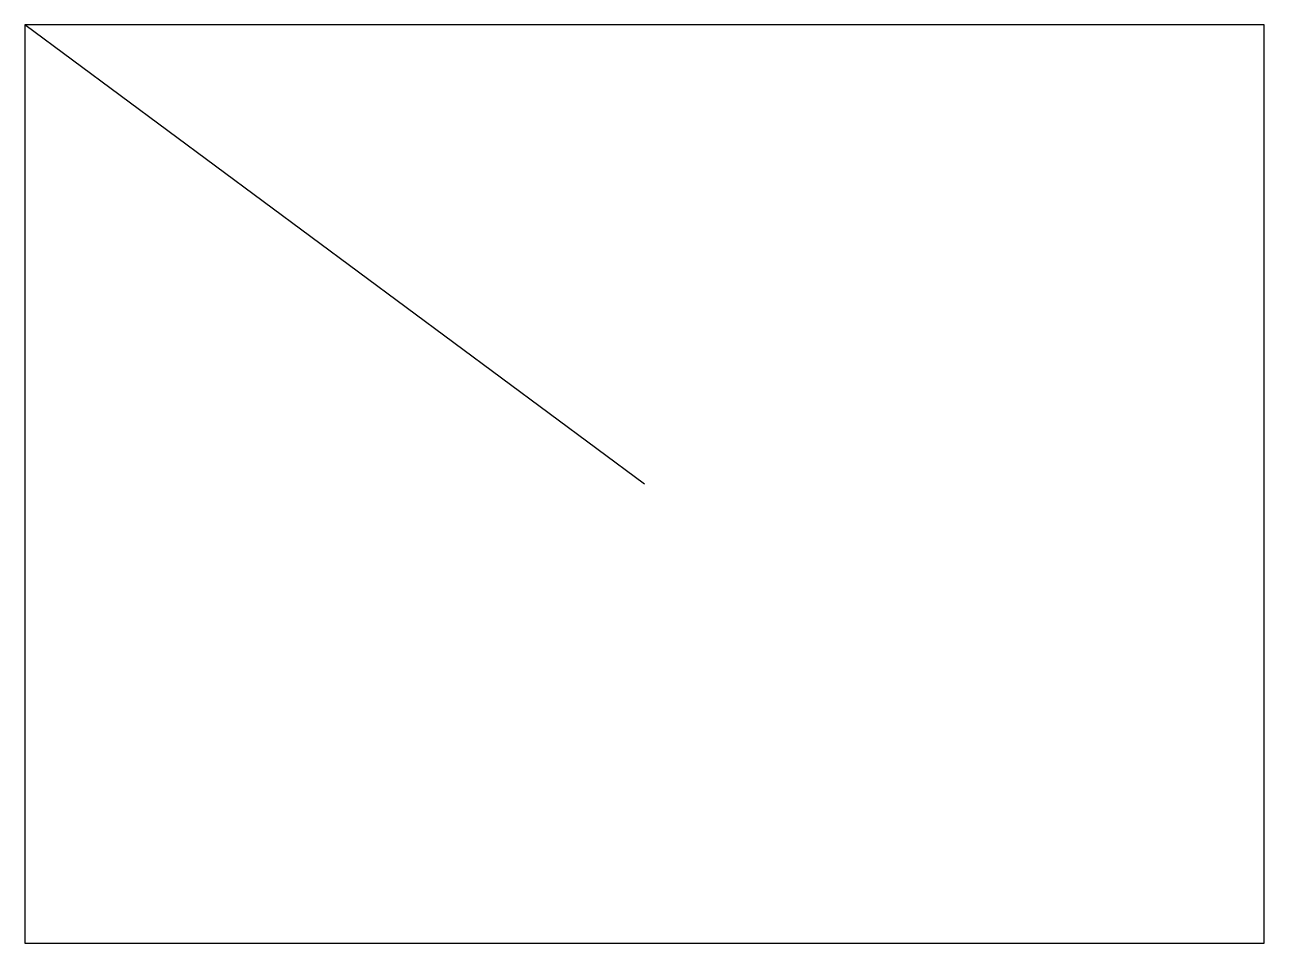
# Model space of a CAD drawing. Units: millimetres at full size, sheet at 1:100. Extents: x 8816 to 18980, y -3735 to 3796.
import ezdxf

# ---------------------------------------------------------------- set-up
doc = ezdxf.new("R2010")
doc.units = ezdxf.units.MM
doc.header["$LTSCALE"] = 100
doc.layers.add('0-0', color=7, linetype='Continuous')

msp = doc.modelspace()

# ---------------------------------------------------------------- linework, layer by layer
at = {"layer": '0-0'}
msp.add_line((13898, 30.6), (8816.3, 3795.9), dxfattribs=at)
msp.add_lwpolyline([(8816.3, -3734.7), (18979.6, -3734.7), (18979.6, 3795.9), (8816.3, 3795.9)], close=True, dxfattribs=at)

doc.saveas('drawing.dxf')
